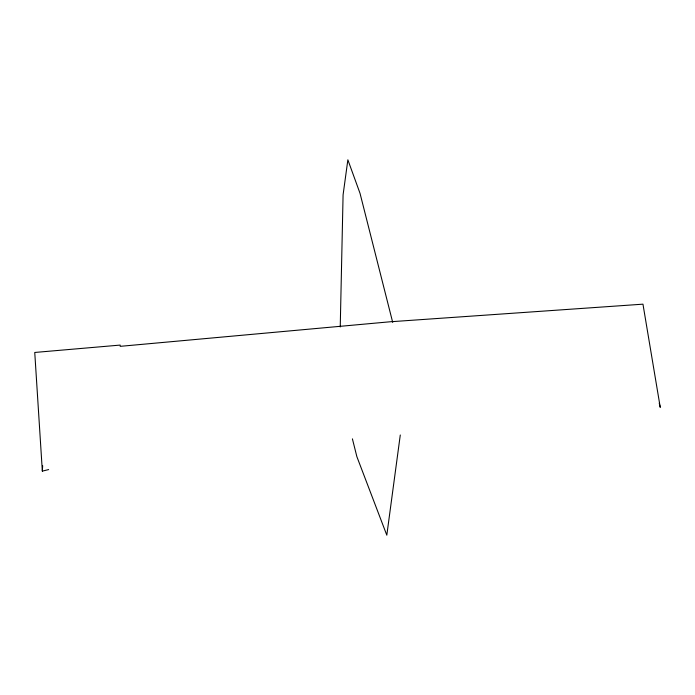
<?xml version="1.0" encoding="UTF-8"?>
<svg xmlns="http://www.w3.org/2000/svg" width="695" height="695" viewBox="0 0 695 695"><rect width="100%" height="100%" fill="white"/><g stroke="black" fill="none" stroke-linecap="round" stroke-linejoin="round"><path stroke-width="1.04" d="M340.237 326.963L343.087 194.861L347.865 159.824L360.027 193.34L392.701 322.376M48.65 469.585L42.334 471.123L42.682 465.754M400.285 434.992L386.811 535.176L356.865 456.641L352.408 438.849M659.242 403.169L660.25 407.374L642.962 304.167L389.739 321.811L120.209 346.336L120.165 345.085L34.75 352.461L42.334 471.123"/></g></svg>
